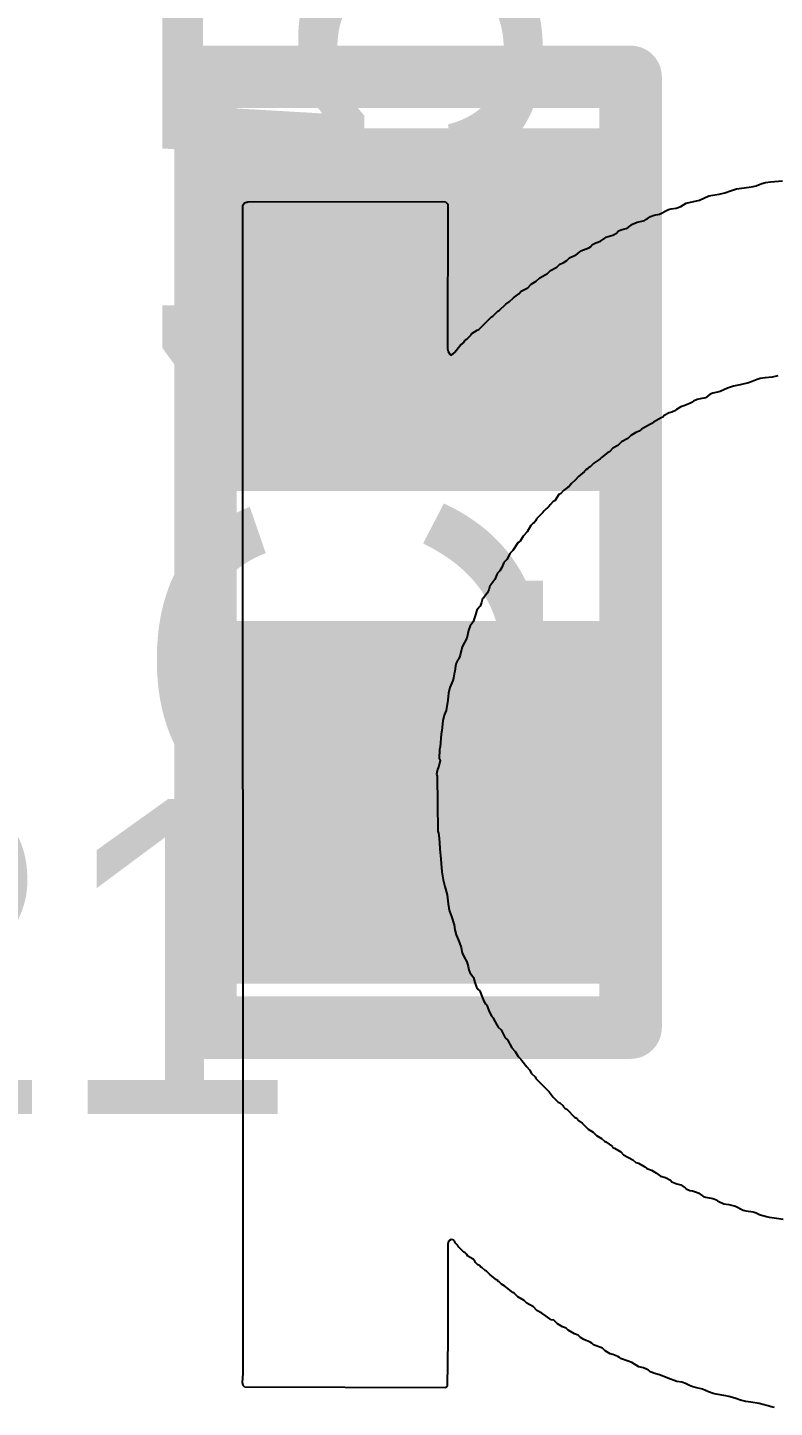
# Model space of a CAD drawing. Header units: inches. Extents: x -0.3 to 12.2, y -3.2 to 4.4.
# Drawn here: x 3.216 to 3.2757, y 1.8107 to 1.921 of the extents above; entities that cross this region are included whole.
import ezdxf

# ---------------------------------------------------------------- set-up
doc = ezdxf.new("R2010")
doc.units = ezdxf.units.IN
doc.header["$MEASUREMENT"] = 0
for name, color, linetype in [('Board Layer Stack Bottom Overlay', 54, 'Continuous'), ('FAB', 56, 'Continuous'), ('Top Assembly', 6, 'Continuous'), ('Top Overlay', 2, 'Continuous'), ('Top Paste', 8, 'Continuous'), ('Top Solder', 216, 'Continuous'), ('TOP_L1', 1, 'Continuous')]:
    doc.layers.add(name, color=color, linetype=linetype)
doc.styles.add('Arial', font='', dxfattribs={"height": 0.2})
doc.styles.get('Arial').set_extended_font_data('Arial')

# ---------------------------------------------------------------- blocks, each defined once
blk = doc.blocks.new('C0402_279')
at = {"layer": 'Top Paste'}
for points in [[(-0.031, -0.0125), (-0.031, 0.0125), (-0.006, 0.0125), (-0.006, -0.0125)], [(0.0084, -0.0125), (0.0084, 0.0125), (0.0334, 0.0125), (0.0334, -0.0125)]]:
    blk.add_hatch(color=8, dxfattribs=at).paths.add_polyline_path(points)
at = {"layer": 'Top Solder'}
for points in [[(-0.033, -0.0145), (-0.033, 0.0145), (-0.004, 0.0145), (-0.004, -0.0145)], [(0.0064, -0.0145), (0.0064, 0.0145), (0.0354, 0.0145), (0.0354, -0.0145)]]:
    blk.add_hatch(color=216, dxfattribs=at).paths.add_polyline_path(points)
at = {"layer": 'TOP_L1'}
for points in [[(-0.031, -0.0125), (-0.031, 0.0125), (-0.006, 0.0125), (-0.006, -0.0125)], [(0.0084, -0.0125), (0.0084, 0.0125), (0.0334, 0.0125), (0.0334, -0.0125)]]:
    blk.add_hatch(color=1, dxfattribs=at).paths.add_polyline_path(points)
at = {"layer": 'Top Assembly'}
for points in [[(-0.0365, 0.017, 0.005, 0.005, 0), (-0.0365, -0.017, 0.005, 0.005, 0)], [(-0.0365, 0.017, 0.005, 0.005, 0), (0.0395, 0.017, 0.005, 0.005, 0)], [(0.0395, 0.017, 0.005, 0.005, 0), (0.0395, -0.017, 0.005, 0.005, 0)], [(-0.0365, -0.017, 0.005, 0.005, 0), (0.0395, -0.017, 0.005, 0.005, 0)]]:
    blk.add_lwpolyline(points, format="xyseb", dxfattribs=at)
for points in [[(-0.03775, 0.017, 0.0025, 0.0025, 1), (-0.03525, 0.017, 0.0025, 0.0025, 1)], [(-0.03775, 0.017, 0.0025, 0.0025, 1), (-0.03525, 0.017, 0.0025, 0.0025, 1)], [(0.03825, 0.017, 0.0025, 0.0025, 1), (0.04075, 0.017, 0.0025, 0.0025, 1)], [(0.03825, 0.017, 0.0025, 0.0025, 1), (0.04075, 0.017, 0.0025, 0.0025, 1)], [(-0.03775, -0.017, 0.0025, 0.0025, 1), (-0.03525, -0.017, 0.0025, 0.0025, 1)], [(-0.03775, -0.017, 0.0025, 0.0025, 1), (-0.03525, -0.017, 0.0025, 0.0025, 1)], [(0.03825, -0.017, 0.0025, 0.0025, 1), (0.04075, -0.017, 0.0025, 0.0025, 1)], [(0.03825, -0.017, 0.0025, 0.0025, 1), (0.04075, -0.017, 0.0025, 0.0025, 1)]]:
    blk.add_lwpolyline(points, format="xyseb", close=True, dxfattribs=at)
at = {"layer": 'Top Overlay'}
for points in [[(-0.0365, 0.017, 0.005, 0.005, 0), (0.0365, 0.017, 0.005, 0.005, 0)], [(-0.0365, 0.017, 0.005, 0.005, 0), (-0.0365, -0.017, 0.005, 0.005, 0)], [(0.0365, 0.017, 0.005, 0.005, 0), (0.0395, 0.017, 0.005, 0.005, 0)], [(0.0395, 0.017, 0.005, 0.005, 0), (0.0395, -0.017, 0.005, 0.005, 0)], [(-0.0365, -0.017, 0.005, 0.005, 0), (0.0395, -0.017, 0.005, 0.005, 0)]]:
    blk.add_lwpolyline(points, format="xyseb", dxfattribs=at)
for points in [[(-0.03775, 0.017, 0.0025, 0.0025, 1), (-0.03525, 0.017, 0.0025, 0.0025, 1)], [(-0.03775, 0.017, 0.0025, 0.0025, 1), (-0.03525, 0.017, 0.0025, 0.0025, 1)], [(0.03525, 0.017, 0.0025, 0.0025, 1), (0.03775, 0.017, 0.0025, 0.0025, 1)], [(0.03525, 0.017, 0.0025, 0.0025, 1), (0.03775, 0.017, 0.0025, 0.0025, 1)], [(0.03825, 0.017, 0.0025, 0.0025, 1), (0.04075, 0.017, 0.0025, 0.0025, 1)], [(0.03825, 0.017, 0.0025, 0.0025, 1), (0.04075, 0.017, 0.0025, 0.0025, 1)], [(-0.03775, -0.017, 0.0025, 0.0025, 1), (-0.03525, -0.017, 0.0025, 0.0025, 1)], [(-0.03775, -0.017, 0.0025, 0.0025, 1), (-0.03525, -0.017, 0.0025, 0.0025, 1)], [(0.03825, -0.017, 0.0025, 0.0025, 1), (0.04075, -0.017, 0.0025, 0.0025, 1)], [(0.03825, -0.017, 0.0025, 0.0025, 1), (0.04075, -0.017, 0.0025, 0.0025, 1)]]:
    blk.add_lwpolyline(points, format="xyseb", close=True, dxfattribs=at)
at = {"layer": 'FAB', "style": 'Arial'}
blk.add_text('1', height=0.025, dxfattribs=at).set_placement((-0.0185, -0.01))
at = {"layer": 'Top Assembly', "style": 'Arial'}
blk.add_text('C15', height=0.03, dxfattribs=at).set_placement((-0.02327, -0.00956))

msp = doc.modelspace()

# ---------------------------------------------------------------- linework, layer by layer
at = {"layer": 'Board Layer Stack Bottom Overlay'}
for p, q in [((3.27367, 1.90821), (3.27401, 1.90827)), ((3.27401, 1.90827), (3.27424, 1.90832)), ((3.27424, 1.90832), (3.27469, 1.90849)), ((3.27469, 1.90849), (3.275, 1.90858)), ((3.275, 1.90858), (3.2754, 1.90863)), ((3.2754, 1.90863), (3.27634, 1.90872)), ((3.26864, 1.90693), (3.26972, 1.90716)), ((3.26972, 1.90716), (3.27046, 1.9075)), ((3.27046, 1.9075), (3.27094, 1.90758)), ((3.27094, 1.90758), (3.27128, 1.90764)), ((3.27128, 1.90764), (3.27174, 1.90775)), ((3.27174, 1.90775), (3.27219, 1.90792)), ((3.27219, 1.90792), (3.27268, 1.90807)), ((3.27268, 1.90807), (3.27367, 1.90821)), ((3.23319, 1.90676), (3.23333, 1.90696)), ((3.23322, 1.81338), (3.23319, 1.90676)), ((3.23333, 1.90696), (3.23359, 1.90704)), ((3.23359, 1.90704), (3.24918, 1.90707)), ((3.24918, 1.90707), (3.24941, 1.90702)), ((3.24941, 1.90702), (3.24958, 1.90684)), ((3.24958, 1.90684), (3.24955, 1.89528)), ((3.26608, 1.90596), (3.26651, 1.90605)), ((3.26651, 1.90605), (3.26722, 1.90642)), ((3.26722, 1.90642), (3.26745, 1.90648)), ((3.26745, 1.90648), (3.26785, 1.90653)), ((3.26785, 1.90653), (3.26822, 1.90667)), ((3.26822, 1.90667), (3.26864, 1.90693)), ((3.26384, 1.90491), (3.26404, 1.905)), ((3.26404, 1.905), (3.26435, 1.90525)), ((3.26435, 1.90525), (3.26472, 1.9054)), ((3.26472, 1.9054), (3.26509, 1.90548)), ((3.26509, 1.90548), (3.26532, 1.90554)), ((3.26532, 1.90554), (3.2654, 1.90562)), ((3.2654, 1.90562), (3.26552, 1.90568)), ((3.26552, 1.90568), (3.2658, 1.90585)), ((3.2658, 1.90585), (3.26608, 1.90596)), ((3.26143, 1.90375), (3.2618, 1.90389)), ((3.2618, 1.90389), (3.26214, 1.90412)), ((3.26214, 1.90412), (3.26222, 1.9042)), ((3.26222, 1.9042), (3.26279, 1.90437)), ((3.26279, 1.90437), (3.26307, 1.90454)), ((3.26307, 1.90454), (3.26324, 1.90471)), ((3.26324, 1.90471), (3.26353, 1.90483)), ((3.26353, 1.90483), (3.26384, 1.90491)), ((3.25972, 1.90273), (3.25983, 1.90278)), ((3.25983, 1.90278), (3.26015, 1.90304)), ((3.26015, 1.90304), (3.26023, 1.90312)), ((3.26023, 1.90312), (3.26086, 1.90335)), ((3.26086, 1.90335), (3.261, 1.90344)), ((3.261, 1.90344), (3.26106, 1.90355)), ((3.26106, 1.90355), (3.26114, 1.90363)), ((3.26114, 1.90363), (3.26143, 1.90375)), ((3.25779, 1.90153), (3.2583, 1.90182)), ((3.2583, 1.90182), (3.25853, 1.90204)), ((3.25853, 1.90204), (3.25881, 1.90216)), ((3.25881, 1.90216), (3.2591, 1.90233)), ((3.2591, 1.90233), (3.25932, 1.90256)), ((3.25932, 1.90256), (3.25972, 1.90273)), ((3.25626, 1.90045), (3.25665, 1.90068)), ((3.25665, 1.90068), (3.25694, 1.90096)), ((3.25694, 1.90096), (3.25756, 1.90131)), ((3.25756, 1.90131), (3.25779, 1.90153)), ((3.25484, 1.89937), (3.25495, 1.89943)), ((3.25495, 1.89943), (3.25526, 1.89969)), ((3.25526, 1.89969), (3.25546, 1.89988)), ((3.25546, 1.89988), (3.25597, 1.90017)), ((3.25597, 1.90017), (3.25626, 1.90045)), ((3.25359, 1.89829), (3.2537, 1.89835)), ((3.2537, 1.89835), (3.25421, 1.89886)), ((3.25421, 1.89886), (3.25449, 1.89903)), ((3.25449, 1.89903), (3.25484, 1.89937)), ((3.25205, 1.89682), (3.25307, 1.89784)), ((3.25307, 1.89784), (3.25319, 1.8979)), ((3.25319, 1.8979), (3.25359, 1.89829)), ((3.25114, 1.89608), (3.25145, 1.89639)), ((3.25145, 1.89639), (3.25151, 1.8965)), ((3.25151, 1.8965), (3.25194, 1.89676)), ((3.25194, 1.89676), (3.25205, 1.89682)), ((3.24955, 1.89528), (3.24961, 1.89506)), ((3.24961, 1.89506), (3.24975, 1.89486)), ((3.24989, 1.89477), (3.2502, 1.89503)), ((3.2502, 1.89503), (3.25026, 1.89514)), ((3.25026, 1.89514), (3.25063, 1.89562)), ((3.25063, 1.89562), (3.25074, 1.89568)), ((3.25074, 1.89568), (3.25089, 1.89582)), ((3.25089, 1.89582), (3.25094, 1.89594)), ((3.25094, 1.89594), (3.25103, 1.89602)), ((3.25103, 1.89602), (3.25114, 1.89608)), ((3.24975, 1.89486), (3.24989, 1.89477)), ((3.27432, 1.89284), (3.27393, 1.89267)), ((3.27455, 1.8929), (3.27432, 1.89284)), ((3.27495, 1.89295), (3.27455, 1.8929)), ((3.27552, 1.89301), (3.27495, 1.89295)), ((3.27597, 1.89312), (3.27552, 1.89301)), ((3.27077, 1.89173), (3.27057, 1.89165)), ((3.27114, 1.89182), (3.27077, 1.89173)), ((3.27137, 1.89187), (3.27114, 1.89182)), ((3.27165, 1.89199), (3.27137, 1.89187)), ((3.27196, 1.89213), (3.27165, 1.89199)), ((3.27242, 1.8923), (3.27196, 1.89213)), ((3.27296, 1.89239), (3.27242, 1.8923)), ((3.27364, 1.89256), (3.27296, 1.89239)), ((3.27393, 1.89267), (3.27364, 1.89256)), ((3.26822, 1.89065), (3.26787, 1.89043)), ((3.26853, 1.89074), (3.26822, 1.89065)), ((3.26904, 1.89097), (3.26853, 1.89074)), ((3.26915, 1.89102), (3.26904, 1.89097)), ((3.26924, 1.89111), (3.26915, 1.89102)), ((3.26952, 1.89122), (3.26924, 1.89111)), ((3.26975, 1.89128), (3.26952, 1.89122)), ((3.27018, 1.89136), (3.26975, 1.89128)), ((3.27057, 1.89165), (3.27018, 1.89136)), ((3.26665, 1.88977), (3.26603, 1.88943)), ((3.26677, 1.88983), (3.26665, 1.88977)), ((3.26688, 1.88994), (3.26677, 1.88983)), ((3.26728, 1.89017), (3.26688, 1.88994)), ((3.2675, 1.89023), (3.26728, 1.89017)), ((3.26779, 1.89034), (3.2675, 1.89023)), ((3.26787, 1.89043), (3.26779, 1.89034)), ((3.26461, 1.88858), (3.26421, 1.88835)), ((3.26489, 1.88869), (3.26461, 1.88858)), ((3.26506, 1.88886), (3.26489, 1.88869)), ((3.2658, 1.88926), (3.26506, 1.88886)), ((3.26591, 1.88932), (3.2658, 1.88926)), ((3.26603, 1.88943), (3.26591, 1.88932)), ((3.26279, 1.88733), (3.26251, 1.88704)), ((3.26319, 1.88756), (3.26279, 1.88733)), ((3.26347, 1.88784), (3.26319, 1.88756)), ((3.26398, 1.88812), (3.26347, 1.88784)), ((3.26421, 1.88835), (3.26398, 1.88812)), ((3.26165, 1.88642), (3.26126, 1.88614)), ((3.26177, 1.88648), (3.26165, 1.88642)), ((3.26188, 1.88659), (3.26177, 1.88648)), ((3.26239, 1.88699), (3.26188, 1.88659)), ((3.26251, 1.88704), (3.26239, 1.88699)), ((3.26003, 1.88508), (3.25978, 1.88477)), ((3.26035, 1.88534), (3.26003, 1.88508)), ((3.26046, 1.8854), (3.26035, 1.88534)), ((3.26049, 1.88548), (3.26046, 1.8854)), ((3.26063, 1.88562), (3.26049, 1.88548)), ((3.26074, 1.88568), (3.26063, 1.88562)), ((3.26086, 1.88579), (3.26074, 1.88568)), ((3.26097, 1.88585), (3.26086, 1.88579)), ((3.26126, 1.88614), (3.26097, 1.88585)), ((3.25915, 1.8842), (3.25884, 1.88395)), ((3.25927, 1.88426), (3.25915, 1.8842)), ((3.25947, 1.88452), (3.25927, 1.88426)), ((3.25978, 1.88477), (3.25947, 1.88452)), ((3.25802, 1.88307), (3.25776, 1.88281)), ((3.25813, 1.88312), (3.25802, 1.88307)), ((3.25847, 1.88364), (3.25813, 1.88312)), ((3.25859, 1.88369), (3.25847, 1.88364)), ((3.25884, 1.88395), (3.25859, 1.88369)), ((3.25719, 1.88219), (3.25668, 1.88168)), ((3.25725, 1.8823), (3.25719, 1.88219)), ((3.25745, 1.8825), (3.25725, 1.8823)), ((3.25756, 1.88256), (3.25745, 1.8825)), ((3.2577, 1.8827), (3.25756, 1.88256)), ((3.25776, 1.88281), (3.2577, 1.8827)), ((3.25623, 1.88116), (3.25594, 1.88065)), ((3.25637, 1.88131), (3.25623, 1.88116)), ((3.25648, 1.88136), (3.25637, 1.88131)), ((3.25663, 1.88156), (3.25648, 1.88136)), ((3.25668, 1.88168), (3.25663, 1.88156)), ((3.25518, 1.87977), (3.25478, 1.87915)), ((3.25529, 1.87983), (3.25518, 1.87977)), ((3.25538, 1.87991), (3.25529, 1.87983)), ((3.2556, 1.88031), (3.25538, 1.87991)), ((3.25594, 1.88065), (3.2556, 1.88031)), ((3.25458, 1.87895), (3.2543, 1.87844)), ((3.25478, 1.87915), (3.25458, 1.87895)), ((3.25373, 1.87753), (3.25356, 1.87736)), ((3.2539, 1.87781), (3.25373, 1.87753)), ((3.25407, 1.87821), (3.2539, 1.87781)), ((3.2543, 1.87844), (3.25407, 1.87821)), ((3.25293, 1.87634), (3.25285, 1.87602)), ((3.25302, 1.87642), (3.25293, 1.87634)), ((3.25327, 1.87673), (3.25302, 1.87642)), ((3.25333, 1.87685), (3.25327, 1.87673)), ((3.2535, 1.87724), (3.25333, 1.87685)), ((3.25356, 1.87736), (3.2535, 1.87724)), ((3.25236, 1.87531), (3.25228, 1.875)), ((3.25245, 1.8754), (3.25236, 1.87531)), ((3.25273, 1.87574), (3.25245, 1.8754)), ((3.25285, 1.87602), (3.25273, 1.87574)), ((3.25191, 1.8744), (3.2518, 1.87401)), ((3.25202, 1.87452), (3.25191, 1.8744)), ((3.25208, 1.87463), (3.25202, 1.87452)), ((3.25217, 1.87472), (3.25208, 1.87463)), ((3.25228, 1.875), (3.25217, 1.87472)), ((3.25137, 1.87313), (3.25123, 1.87276)), ((3.2516, 1.87347), (3.25137, 1.87313)), ((3.2518, 1.87401), (3.2516, 1.87347)), ((3.25109, 1.87216), (3.25072, 1.87145)), ((3.25123, 1.87276), (3.25109, 1.87216)), ((3.25057, 1.8708), (3.25046, 1.87051)), ((3.25072, 1.87145), (3.25057, 1.8708)), ((3.2502, 1.86992), (3.25015, 1.86952)), ((3.25026, 1.87014), (3.2502, 1.86992)), ((3.25038, 1.87043), (3.25026, 1.87014)), ((3.25046, 1.87051), (3.25038, 1.87043)), ((3.24998, 1.86878), (3.24975, 1.86821)), ((3.25003, 1.86895), (3.24998, 1.86878)), ((3.25009, 1.86929), (3.25003, 1.86895)), ((3.25015, 1.86952), (3.25009, 1.86929)), ((3.24964, 1.86776), (3.24958, 1.86719)), ((3.24975, 1.86821), (3.24964, 1.86776)), ((3.24944, 1.86636), (3.2493, 1.866)), ((3.24958, 1.86719), (3.24944, 1.86636)), ((3.24918, 1.86554), (3.2491, 1.86477)), ((3.2493, 1.866), (3.24918, 1.86554)), ((3.24904, 1.86449), (3.24898, 1.86347)), ((3.2491, 1.86477), (3.24904, 1.86449)), ((3.24893, 1.86324), (3.2489, 1.86253)), ((3.24898, 1.86347), (3.24893, 1.86324)), ((3.24887, 1.86193), (3.24876, 1.86165)), ((3.24896, 1.86236), (3.24887, 1.86193)), ((3.2489, 1.86253), (3.24896, 1.86236)), ((3.2487, 1.86142), (3.24867, 1.86128)), ((3.24867, 1.86128), (3.24873, 1.86111)), ((3.24876, 1.86165), (3.2487, 1.86142)), ((3.24873, 1.86111), (3.24878, 1.85673)), ((3.24878, 1.85673), (3.24884, 1.85656)), ((3.24884, 1.85656), (3.2489, 1.85617)), ((3.2489, 1.85617), (3.24896, 1.85497)), ((3.24896, 1.85497), (3.24901, 1.8548)), ((3.24901, 1.8548), (3.2491, 1.85347)), ((3.2491, 1.85347), (3.24921, 1.85284)), ((3.24921, 1.85284), (3.24927, 1.85262)), ((3.24927, 1.85262), (3.24935, 1.8523)), ((3.24935, 1.8523), (3.24952, 1.85162)), ((3.24952, 1.85162), (3.24961, 1.85091)), ((3.24961, 1.85091), (3.24967, 1.85057)), ((3.24967, 1.85057), (3.24972, 1.85034)), ((3.24972, 1.85034), (3.24989, 1.84989)), ((3.24989, 1.84989), (3.25009, 1.84923)), ((3.25009, 1.84923), (3.25015, 1.84884)), ((3.25015, 1.84884), (3.25026, 1.84844)), ((3.25026, 1.84844), (3.2504, 1.84807)), ((3.2504, 1.84807), (3.25052, 1.84779)), ((3.25052, 1.84779), (3.25066, 1.84742)), ((3.25066, 1.84742), (3.25074, 1.84699)), ((3.25074, 1.84699), (3.25086, 1.84671)), ((3.25086, 1.84671), (3.25111, 1.84628)), ((3.25111, 1.84628), (3.2512, 1.84591)), ((3.2512, 1.84591), (3.25126, 1.84563)), ((3.25126, 1.84563), (3.25134, 1.84543)), ((3.25134, 1.84543), (3.25163, 1.84503)), ((3.25163, 1.84503), (3.25174, 1.84463)), ((3.25174, 1.84463), (3.25188, 1.84426)), ((3.25188, 1.84426), (3.25202, 1.84406)), ((3.25202, 1.84406), (3.25214, 1.84395)), ((3.25214, 1.84395), (3.25225, 1.84367)), ((3.25225, 1.84367), (3.25245, 1.84313)), ((3.25245, 1.84313), (3.25259, 1.84293)), ((3.25259, 1.84293), (3.2527, 1.84281)), ((3.2527, 1.84281), (3.25282, 1.84253)), ((3.25282, 1.84253), (3.25288, 1.8423)), ((3.25288, 1.8423), (3.2531, 1.84191)), ((3.2531, 1.84191), (3.25322, 1.84179)), ((3.25322, 1.84179), (3.25327, 1.84168)), ((3.25327, 1.84168), (3.25361, 1.84105)), ((3.25361, 1.84105), (3.25384, 1.84083)), ((3.25384, 1.84083), (3.25418, 1.8402)), ((3.25418, 1.8402), (3.25435, 1.84003)), ((3.25435, 1.84003), (3.25469, 1.83941)), ((3.25469, 1.83941), (3.25498, 1.83912)), ((3.25498, 1.83912), (3.2552, 1.83872)), ((3.2552, 1.83872), (3.25543, 1.8385)), ((3.25543, 1.8385), (3.25549, 1.83838)), ((3.25549, 1.83838), (3.25589, 1.83787)), ((3.25589, 1.83787), (3.25611, 1.83764)), ((3.25611, 1.83764), (3.25628, 1.83736)), ((3.25628, 1.83736), (3.25657, 1.83708)), ((3.25657, 1.83708), (3.25663, 1.83696)), ((3.25663, 1.83696), (3.2577, 1.83588)), ((3.2577, 1.83588), (3.25776, 1.83577)), ((3.25776, 1.83577), (3.25802, 1.83546)), ((3.25802, 1.83546), (3.25841, 1.83506)), ((3.25841, 1.83506), (3.25853, 1.835)), ((3.25853, 1.835), (3.25878, 1.8348)), ((3.25878, 1.8348), (3.25884, 1.83469)), ((3.25884, 1.83469), (3.25898, 1.83455)), ((3.25898, 1.83455), (3.2591, 1.83449)), ((3.2591, 1.83449), (3.25972, 1.83387)), ((3.25972, 1.83387), (3.25983, 1.83381)), ((3.25983, 1.83381), (3.25992, 1.83372)), ((3.25992, 1.83372), (3.25998, 1.83361)), ((3.25998, 1.83361), (3.26032, 1.83338)), ((3.26032, 1.83338), (3.2608, 1.8329)), ((3.2608, 1.8329), (3.2612, 1.83267)), ((3.2612, 1.83267), (3.26148, 1.83239)), ((3.26148, 1.83239), (3.26188, 1.83216)), ((3.26188, 1.83216), (3.26211, 1.83193)), ((3.26211, 1.83193), (3.26222, 1.83188)), ((3.26222, 1.83188), (3.26276, 1.83151)), ((3.26276, 1.83151), (3.26279, 1.83142)), ((3.26279, 1.83142), (3.2629, 1.83137)), ((3.2629, 1.83137), (3.26341, 1.83108)), ((3.26341, 1.83108), (3.26364, 1.83086)), ((3.26364, 1.83086), (3.26438, 1.83046)), ((3.26438, 1.83046), (3.26461, 1.83023)), ((3.26461, 1.83023), (3.26483, 1.83017)), ((3.26483, 1.83017), (3.26535, 1.82989)), ((3.26535, 1.82989), (3.26546, 1.82978)), ((3.26546, 1.82978), (3.26557, 1.82972)), ((3.26557, 1.82972), (3.26586, 1.82961)), ((3.26586, 1.82961), (3.26626, 1.82938)), ((3.26626, 1.82938), (3.2666, 1.82915)), ((3.2666, 1.82915), (3.26699, 1.82904)), ((3.26699, 1.82904), (3.26739, 1.82881)), ((3.26739, 1.82881), (3.2675, 1.8287)), ((3.2675, 1.8287), (3.2679, 1.82853)), ((3.2679, 1.82853), (3.26822, 1.82844)), ((3.26822, 1.82844), (3.26856, 1.82821)), ((3.26856, 1.82821), (3.26864, 1.82813)), ((3.26864, 1.82813), (3.26893, 1.82801)), ((3.26893, 1.82801), (3.26915, 1.82796)), ((3.26915, 1.82796), (3.26947, 1.82787)), ((3.26947, 1.82787), (3.26966, 1.82779)), ((3.26966, 1.82779), (3.27006, 1.8275)), ((3.27006, 1.8275), (3.27077, 1.82736)), ((3.27077, 1.82736), (3.27106, 1.82725)), ((3.27106, 1.82725), (3.27114, 1.82716)), ((3.27114, 1.82716), (3.27125, 1.82711)), ((3.27125, 1.82711), (3.27165, 1.82693)), ((3.27165, 1.82693), (3.27205, 1.82688)), ((3.27205, 1.82688), (3.27228, 1.82682)), ((3.27228, 1.82682), (3.27259, 1.82674)), ((3.27259, 1.82674), (3.27319, 1.82642)), ((3.27319, 1.82642), (3.27341, 1.82637)), ((3.27341, 1.82637), (3.27401, 1.82628)), ((3.27401, 1.82628), (3.27424, 1.82622)), ((3.27424, 1.82622), (3.27446, 1.82611)), ((3.27446, 1.82611), (3.27449, 1.82608)), ((3.27449, 1.82608), (3.27506, 1.82591)), ((3.27506, 1.82591), (3.27529, 1.82586)), ((3.27529, 1.82586), (3.27569, 1.8258)), ((3.27569, 1.8258), (3.2764, 1.82571)), ((3.24964, 1.82395), (3.24958, 1.82372)), ((3.24958, 1.82372), (3.24958, 1.81611)), ((3.24984, 1.82409), (3.24964, 1.82395)), ((3.25001, 1.82404), (3.24984, 1.82409)), ((3.25015, 1.8239), (3.25001, 1.82404)), ((3.2502, 1.82378), (3.25015, 1.8239)), ((3.25038, 1.82361), (3.2502, 1.82378)), ((3.25043, 1.8235), (3.25038, 1.82361)), ((3.25086, 1.82307), (3.25043, 1.8235)), ((3.25097, 1.82301), (3.25086, 1.82307)), ((3.25111, 1.82287), (3.25097, 1.82301)), ((3.25117, 1.82276), (3.25111, 1.82287)), ((3.2516, 1.8225), (3.25117, 1.82276)), ((3.25174, 1.82236), (3.2516, 1.8225)), ((3.2518, 1.82225), (3.25174, 1.82236)), ((3.25199, 1.82205), (3.2518, 1.82225)), ((3.25211, 1.82199), (3.25199, 1.82205)), ((3.25222, 1.82188), (3.25211, 1.82199)), ((3.25234, 1.82182), (3.25222, 1.82188)), ((3.25256, 1.82159), (3.25234, 1.82182)), ((3.25268, 1.82154), (3.25256, 1.82159)), ((3.25296, 1.82125), (3.25268, 1.82154)), ((3.25347, 1.82086), (3.25296, 1.82125)), ((3.25359, 1.8208), (3.25347, 1.82086)), ((3.25361, 1.82071), (3.25359, 1.8208)), ((3.2537, 1.82069), (3.25361, 1.82071)), ((3.25387, 1.82051), (3.2537, 1.82069)), ((3.25415, 1.82034), (3.25387, 1.82051)), ((3.25427, 1.82023), (3.25415, 1.82034)), ((3.25478, 1.81983), (3.25427, 1.82023)), ((3.25489, 1.81978), (3.25478, 1.81983)), ((3.25518, 1.81949), (3.25489, 1.81978)), ((3.25569, 1.81921), (3.25518, 1.81949)), ((3.25591, 1.81898), (3.25569, 1.81921)), ((3.25643, 1.8187), (3.25591, 1.81898)), ((3.25671, 1.81841), (3.25643, 1.8187)), ((3.25711, 1.81819), (3.25671, 1.81841)), ((3.25745, 1.81796), (3.25711, 1.81819)), ((3.25785, 1.81767), (3.25745, 1.81796)), ((3.25807, 1.81762), (3.25785, 1.81767)), ((3.25836, 1.81733), (3.25807, 1.81762)), ((3.25876, 1.81711), (3.25836, 1.81733)), ((3.25904, 1.81699), (3.25876, 1.81711)), ((3.25921, 1.81682), (3.25904, 1.81699)), ((3.25972, 1.81654), (3.25921, 1.81682)), ((3.24958, 1.81605), (3.24952, 1.81236)), ((3.24958, 1.81611), (3.24958, 1.81605)), ((3.26001, 1.81642), (3.25972, 1.81654)), ((3.26018, 1.81625), (3.26001, 1.81642)), ((3.26046, 1.81608), (3.26018, 1.81625)), ((3.26097, 1.81586), (3.26046, 1.81608)), ((3.26109, 1.8158), (3.26097, 1.81586)), ((3.26123, 1.81566), (3.26109, 1.8158)), ((3.26194, 1.8154), (3.26123, 1.81566)), ((3.26216, 1.81517), (3.26194, 1.8154)), ((3.26256, 1.81495), (3.26216, 1.81517)), ((3.26279, 1.81489), (3.26256, 1.81495)), ((3.26319, 1.81472), (3.26279, 1.81489)), ((3.2633, 1.81466), (3.26319, 1.81472)), ((3.26339, 1.81458), (3.2633, 1.81466)), ((3.26401, 1.81435), (3.26339, 1.81458)), ((3.23316, 1.81265), (3.23322, 1.81338)), ((3.2643, 1.81424), (3.26401, 1.81435)), ((3.26486, 1.8139), (3.2643, 1.81424)), ((3.26523, 1.81381), (3.26486, 1.8139)), ((3.26552, 1.8137), (3.26523, 1.81381)), ((3.26563, 1.81364), (3.26552, 1.8137)), ((3.26577, 1.8135), (3.26563, 1.81364)), ((3.26614, 1.81336), (3.26577, 1.8135)), ((3.23322, 1.81242), (3.23316, 1.81265)), ((3.23336, 1.81228), (3.23322, 1.81242)), ((3.24952, 1.81236), (3.24938, 1.81222)), ((3.2666, 1.81324), (3.26614, 1.81336)), ((3.26719, 1.81299), (3.2666, 1.81324)), ((3.2679, 1.81273), (3.26719, 1.81299)), ((3.2683, 1.81267), (3.2679, 1.81273)), ((3.26858, 1.81256), (3.2683, 1.81267)), ((3.2689, 1.81242), (3.26858, 1.81256)), ((3.26918, 1.81231), (3.2689, 1.81242)), ((3.26949, 1.81222), (3.26918, 1.81231)), ((3.24938, 1.81222), (3.23336, 1.81228)), ((3.26995, 1.81211), (3.26949, 1.81222)), ((3.27043, 1.81191), (3.26995, 1.81211)), ((3.2708, 1.81177), (3.27043, 1.81191)), ((3.27103, 1.81171), (3.2708, 1.81177)), ((3.27182, 1.81159), (3.27103, 1.81171)), ((3.27205, 1.81154), (3.27182, 1.81159)), ((3.27253, 1.8114), (3.27205, 1.81154)), ((3.27299, 1.81123), (3.27253, 1.8114)), ((3.27341, 1.81114), (3.27299, 1.81123)), ((3.27381, 1.81108), (3.27341, 1.81114)), ((3.27449, 1.81097), (3.27381, 1.81108)), ((3.27489, 1.81086), (3.27449, 1.81097)), ((3.2752, 1.81077), (3.27489, 1.81086)), ((3.27543, 1.81071), (3.2752, 1.81077)), ((3.27571, 1.81066), (3.27543, 1.81071))]:
    msp.add_line(p, q, dxfattribs=at)

# ---------------------------------------------------------------- block references
at = {"rotation": 90}
msp.add_blockref('C0402_279', (3.2472, 1.87752), dxfattribs=at)

# ---------------------------------------------------------------- texts
at = {"layer": 'Top Overlay', "style": 'Arial'}
msp.add_text('C21', height=0.025197, dxfattribs=at).set_placement((3.17312, 1.8341))

doc.saveas('drawing.dxf')
